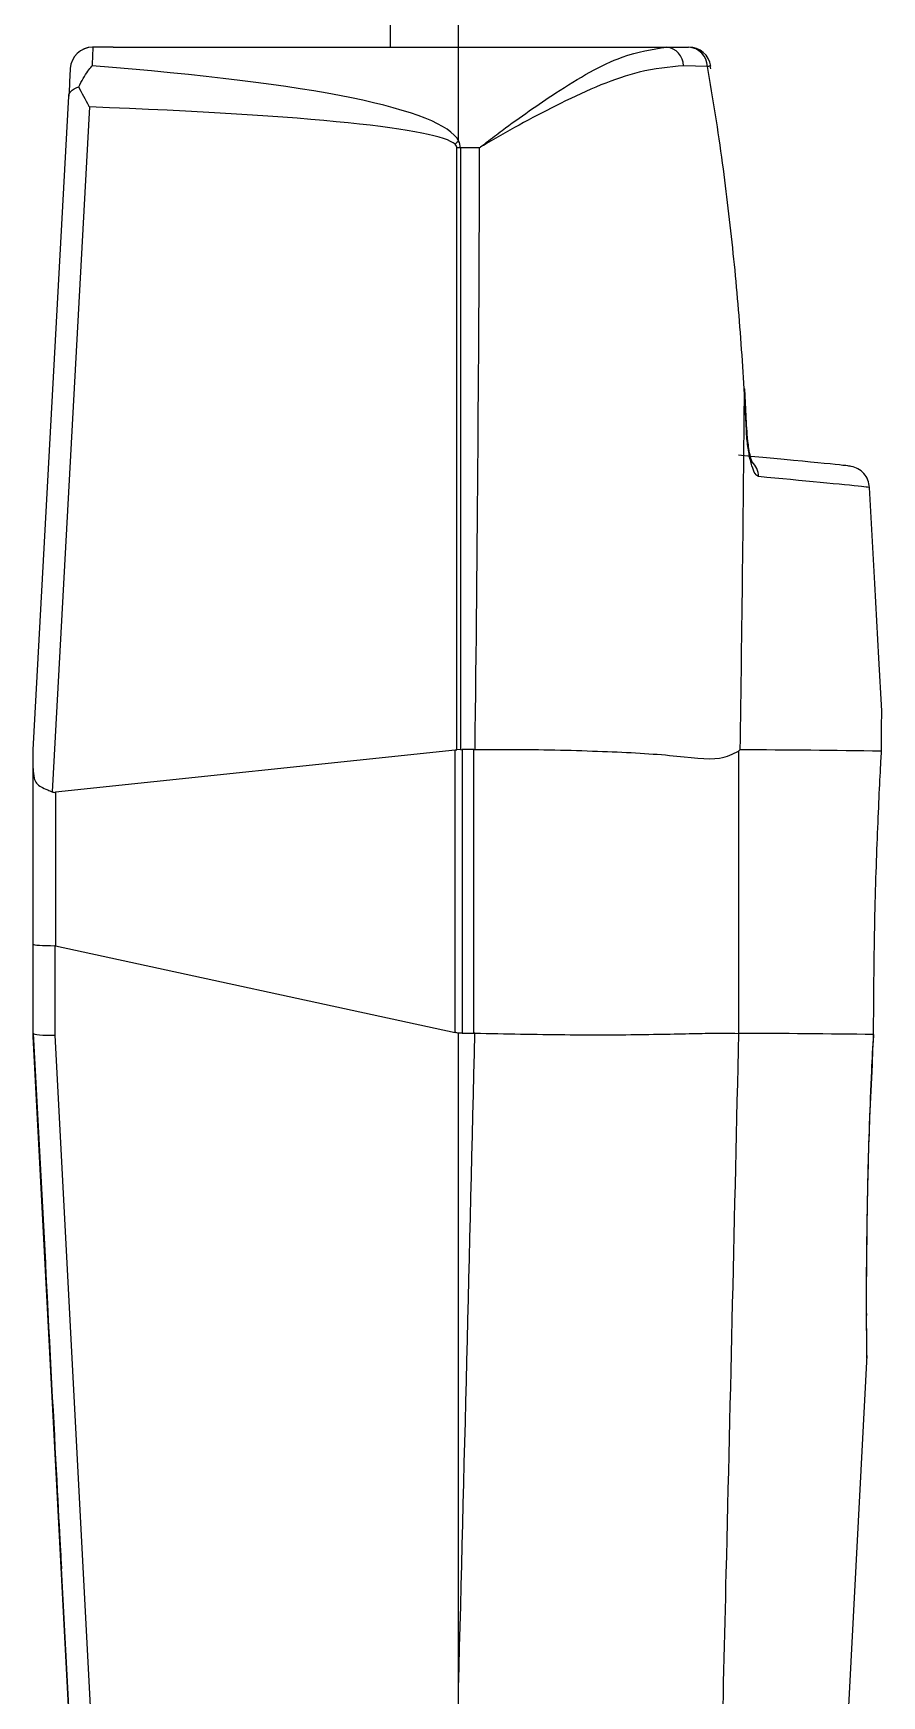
# Model space of a CAD drawing. Extents: x 6 to 134, y 3 to 97.
# Drawn here: x 98.325 to 98.699, y 37.241 to 37.974 of the extents above; entities that cross this region are included whole.
import ezdxf

# ---------------------------------------------------------------- set-up
doc = ezdxf.new("R2010")
doc.units = 0
doc.header["$MEASUREMENT"] = 0
doc.layers.add('OBJECT', color=7, linetype='CONTINUOUS')

msp = doc.modelspace()

# ---------------------------------------------------------------- linework, layer by layer
at = {"layer": 'OBJECT'}
for p, q in [((98.48209, 37.96841), (98.48209, 38.75437)), ((98.51209, 37.96841), (98.51209, 38.75437)), ((98.35982, 37.96841), (98.35088, 37.96833)), ((98.35982, 37.96841), (98.51209, 37.96841)), ((98.51209, 37.96841), (98.6038, 37.96841)), ((98.51209, 37.92704), (98.51209, 37.96841)), ((98.6038, 37.96841), (98.61346, 37.9684)), ((98.62183, 37.95981), (98.61129, 37.96013)), ((98.62333, 37.9588), (98.62306, 37.95999)), ((98.32459, 37.65855), (98.34023, 37.94672)), ((98.34932, 37.94202), (98.33293, 37.63998)), ((98.5113, 37.6585), (98.5113, 37.92401)), ((98.51288, 37.92402), (98.51288, 37.65859)), ((98.52135, 37.92402), (98.51288, 37.92402)), ((98.63894, 37.79947), (98.63798, 37.81762)), ((98.63918, 37.79947), (98.63822, 37.81763)), ((98.63918, 37.79947), (98.63918, 37.79947)), ((98.69327, 37.7742), (98.69328, 37.77418)), ((98.69862, 37.67563), (98.69862, 37.67564)), ((98.32459, 37.65028), (98.32459, 37.65855)), ((98.51052, 37.65841), (98.33433, 37.63976)), ((98.51052, 37.53392), (98.51052, 37.65841)), ((98.51288, 37.65859), (98.5113, 37.6585)), ((98.51366, 37.65858), (98.51366, 37.53358)), ((98.51886, 37.65858), (98.51366, 37.65858)), ((98.51886, 37.53358), (98.51886, 37.65858)), ((98.6361, 37.65846), (98.63544, 37.65796)), ((98.63544, 37.65796), (98.63544, 37.53346)), ((98.32459, 37.57273), (98.32459, 37.65028)), ((98.33433, 37.63976), (98.33433, 37.5721)), ((98.32459, 37.53355), (98.32459, 37.57273)), ((98.33407, 37.57213), (98.33407, 37.53261)), ((98.33433, 37.5721), (98.51052, 37.53392)), ((98.32459, 37.53355), (98.32459, 37.53355)), ((98.34617, 37.12469), (98.32459, 37.53355)), ((98.32459, 37.53341), (98.32459, 37.53355)), ((98.32459, 37.53341), (98.32993, 37.43227)), ((98.32459, 37.53341), (98.32459, 37.53218)), ((98.32459, 37.53218), (98.32459, 37.53203)), ((98.32459, 37.53218), (98.32993, 37.43104)), ((98.32459, 37.53203), (98.32459, 37.53203)), ((98.34617, 37.12329), (98.32459, 37.53203)), ((98.33407, 37.53261), (98.35564, 37.12401)), ((98.51209, 37.24489), (98.51209, 37.53349)), ((98.51366, 37.53358), (98.51886, 37.53358)), ((98.63544, 37.53346), (98.63548, 37.53346)), ((98.69507, 37.53235), (98.6951, 37.53296)), ((98.67815, 37.12382), (98.69218, 37.39135)), ((98.33698, 37.2985), (98.33698, 37.29787)), ((98.337, 37.29734), (98.33698, 37.29787)), ((98.337, 37.29823), (98.337, 37.29734))]:
    msp.add_line(p, q, dxfattribs=at)
at = {"layer": 'OBJECT', "flags": 128}
for points in [[(98.63798, 37.81762), (98.63822, 37.81763), (98.63822, 37.81763)], [(98.63894, 37.79947), (98.63918, 37.79947), (98.63918, 37.79947)], [(98.69862, 37.67564), (98.69736, 37.69892), (98.69558, 37.73178), (98.69328, 37.77418)]]:
    msp.add_lwpolyline(points, dxfattribs=at)
at = {"layer": 'OBJECT'}
for centre, radius, start, end in [((98.35088, 37.95835), 0.01, 90.79021, 176.82049), ((98.35087, 37.95834), 0.00999, 89.95267, 176.85716), ((98.35075, 37.9677), 0.000648, 78.49529, 90.76226), ((98.60273, 37.95993), 0.00855, 1.34882, 82.83627), ((98.61278, 37.95937), 0.00905, 2.80903, 85.68892), ((98.61346, 37.9584), 0.01, 9.25472, 89.88661), ((98.62381, 37.95034), 0.00968, 92.82298, 101.82345), ((98.6014, 37.83304), 0.12967, 133.53209, 134.50175), ((98.51288, 37.80878), 0.11524, 89.9998, 90.78445), ((98.6343, 37.77855), 0.01004, 2.54791, 43.95037), ((98.63209, 33.85334), 3.80512, 89.00014, 89.9396), ((98.61816, 31.79883), 5.73465, 89.232131, 89.82698)]:
    msp.add_arc(centre, radius, start, end, dxfattribs=at)
for centre, major_axis, ratio, start_param, end_param in [((98.34817, 37.90841), (0.00271, 0.06), 0.000057, 0.052768, 0.533417), ((98.33818, 37.90896), (0.00271, 0.05), 0.000068, 0.052769, 0.714601), ((97.94336, 37.90841), (0.56952, 0.01576), 0.101651, 0.04985, 0.771515), ((97.94178, 37.91621), (0.56952, 0.00782), 0.050854, 0.051966, 0.77263), ((97.94178, 37.91621), (0.56952, 0.00782), 0.050854, 6.282487, 6.335151), ((97.94336, 37.90841), (0.56952, 0.01576), 0.101651, 6.280372, 6.333035), ((96.44959, 38.01624), (0, 7.8821), 0.262863, 4.666998, 4.700689), ((96.46066, 37.97811), (2.22372, -0.19455), 0.001244, 0.014071, 0.210308), ((98.51366, 38.10659), (0.00704, 0.44836), 0.267183, 3.174106, 3.180623), ((98.51366, 38.10627), (0, 0.4477), 0.268039, 3.135082, 3.141593), ((98.51886, 38.10627), (0, 0.4477), 0.268039, 3.141593, 3.145797), ((98.33459, 37.67711), (0.00059, 0.03736), 0.267183, 3.033505, 3.174106), ((98.33459, 37.57273), (0.01, 0), 0.059909, 3.141593, 4.660029), ((98.33459, 37.49056), (-0.00054, 0.08157), 0.122419, 6.255818, 6.281998), ((98.33459, 37.53382), (0.01, 0.00026), 0.11918, 3.144803, 4.656885), ((98.51366, 36.55543), (-0.00642, 0.97883), 0.122419, 6.242729, 6.255818), ((98.51366, 36.55611), (0, 0.97747), 0.122766, 0, 0.013091), ((96.44959, 41.55254), (0, 19.07042), 0.111021, 4.484542, 4.500054), ((98.51886, 36.55611), (0, 0.97747), 0.122766, 6.279845, 6.283185), ((98.32987, 37.43312), (-0.00712, 0.13489), 0.000066, 3.142849, 4.706049), ((98.32987, 37.43223), (-0.00712, 0.13489), 0.000066, 1.579649, 3.142849)]:
    msp.add_ellipse(centre, major_axis=major_axis, ratio=ratio, start_param=start_param, end_param=end_param, dxfattribs=at)
for points, knots in [([(98.52135, 37.92402), (98.52146, 37.9241), (98.52249, 37.92491), (98.52582, 37.92748), (98.53697, 37.93596), (98.55738, 37.9503), (98.58276, 37.96511), (98.59745, 37.96742), (98.6038, 37.96841)], [0, 0, 0, 0, 0.00366, 0.034965, 0.112488, 0.381452, 0.732443, 1, 1, 1, 1]), ([(98.34463, 37.95089), (98.34596, 37.95337), (98.34782, 37.95685), (98.34985, 37.95935), (98.35046, 37.96003), (98.3505, 37.96008)], [0, 0, 0, 0, 0.696361, 0.978817, 1, 1, 1, 1]), ([(98.61129, 37.96013), (98.60489, 37.95954), (98.58852, 37.95802), (98.55842, 37.94488), (98.53444, 37.93177), (98.5225, 37.9247), (98.52148, 37.92409), (98.52135, 37.92402)], [0, 0, 0, 0, 0.244744, 0.626729, 0.967928, 0.996144, 1, 1, 1, 1]), ([(98.63798, 37.81762), (98.63757, 37.82428), (98.63632, 37.84424), (98.6334, 37.87746), (98.62941, 37.9111), (98.62545, 37.93854), (98.62303, 37.95272), (98.62183, 37.95981)], [0, 0, 0, 0, 0.139672, 0.419039, 0.698673, 0.849307, 1, 1, 1, 1]), ([(98.34023, 37.94672), (98.34023, 37.94675), (98.34025, 37.9471), (98.34048, 37.94804), (98.34154, 37.94942), (98.34321, 37.9504), (98.34437, 37.9508), (98.34463, 37.95089)], [0, 0, 0, 0, 0.017181, 0.202287, 0.556603, 0.898381, 1, 1, 1, 1]), ([(98.34932, 37.94202), (98.34929, 37.94208), (98.34765, 37.94518), (98.34612, 37.94807), (98.34463, 37.95089)], [0, 0, 0, 0, 0.019973, 1, 1, 1, 1]), ([(98.63798, 37.81762), (98.63772, 37.7911), (98.63721, 37.73804), (98.63647, 37.68499), (98.6361, 37.65846)], [0, 0, 0, 0, 0.4999982, 1, 1, 1, 1]), ([(98.64433, 37.77899), (98.64383, 37.77927), (98.64283, 37.77983), (98.64133, 37.78353), (98.64005, 37.7889), (98.63926, 37.79458), (98.63903, 37.7982), (98.63894, 37.79947)], [0, 0, 0, 0, 0.219062, 0.43802, 0.659218, 0.879999, 1, 1, 1, 1]), ([(98.63963, 37.79459), (98.63954, 37.79526), (98.63932, 37.7968), (98.63927, 37.79851), (98.63924, 37.79948)], [0, 0, 0, 0, 0.433823, 1, 1, 1, 1]), ([(98.64162, 37.78496), (98.64162, 37.78496), (98.64162, 37.78497), (98.64125, 37.78585), (98.64069, 37.78787), (98.64004, 37.7909), (98.63976, 37.79348), (98.63963, 37.79459)], [0, 0, 0, 0, 0.0913354, 0.2529194, 0.4856352, 0.779574, 1, 1, 1, 1]), ([(98.69328, 37.77418), (98.69316, 37.7742), (98.69259, 37.77429), (98.68705, 37.77496), (98.66343, 37.77719), (98.64433, 37.77899)], [0, 0, 0, 0, 0.045653, 0.228294, 1, 1, 1, 1]), ([(98.69327, 37.7742), (98.6931, 37.77532), (98.69276, 37.77755), (98.69088, 37.78045), (98.68829, 37.78252), (98.68589, 37.78341), (98.68451, 37.78358), (98.68416, 37.78362)], [0, 0, 0, 0, 0.235917, 0.471833, 0.707753, 0.925415, 1, 1, 1, 1]), ([(98.69849, 37.65788), (98.69853, 37.66457), (98.69859, 37.67303), (98.69862, 37.67518), (98.69862, 37.67563)], [0, 0, 0, 0, 0.791837, 1, 1, 1, 1]), ([(98.51936, 37.65858), (98.52453, 37.65864), (98.54314, 37.65884), (98.57413, 37.658), (98.60626, 37.65641), (98.62676, 37.65331), (98.633, 37.65665), (98.63544, 37.65796)], [0, 0, 0, 0, 0.097508, 0.351331, 0.599304, 0.843154, 1, 1, 1, 1]), ([(98.69502, 37.53297), (98.69512, 37.54897), (98.69533, 37.58097), (98.69676, 37.62347), (98.69792, 37.64708), (98.69843, 37.65636), (98.69851, 37.65768)], [0, 0, 0, 0, 0.3155681, 0.6311016, 0.9475881, 1, 1, 1, 1]), ([(98.69851, 37.65768), (98.69851, 37.65771), (98.69851, 37.65777), (98.6985, 37.65785), (98.6985, 37.65788), (98.69849, 37.65788), (98.69849, 37.65788)], [0, 0, 0, 0, 0.159851, 0.363921, 0.750554, 1, 1, 1, 1]), ([(98.32459, 37.65028), (98.32462, 37.64876), (98.32466, 37.64619), (98.32585, 37.64364), (98.32793, 37.6421), (98.33049, 37.641), (98.33227, 37.64026), (98.33293, 37.63998)], [0, 0, 0, 0, 0.281503, 0.477149, 0.672463, 0.878462, 1, 1, 1, 1]), ([(98.51926, 37.53357), (98.53274, 37.53329), (98.55969, 37.53274), (98.59532, 37.53287), (98.62272, 37.53364), (98.63128, 37.53352), (98.63544, 37.53346)], [0, 0, 0, 0, 0.253584, 0.507165, 0.760847, 1, 1, 1, 1]), ([(98.63548, 37.53346), (98.63367, 37.45413), (98.63055, 37.31768), (98.62715, 37.18125), (98.62573, 37.12414)], [0, 0, 0, 0, 0.581449, 1, 1, 1, 1]), ([(98.69206, 37.39136), (98.69207, 37.39086), (98.69209, 37.38883), (98.69194, 37.40193), (98.69188, 37.42944), (98.69244, 37.46967), (98.69367, 37.50632), (98.69475, 37.52762), (98.69502, 37.53297)], [0, 0, 0, 0, 0.0700234, 0.2853226, 0.50047, 0.7149359, 0.9283906, 1, 1, 1, 1]), ([(98.69199, 37.42868), (98.69209, 37.43891), (98.69228, 37.45954), (98.69326, 37.49642), (98.69452, 37.52138), (98.69507, 37.53235)], [0, 0, 0, 0, 0.355681, 0.716965, 1, 1, 1, 1]), ([(98.69207, 37.43455), (98.69215, 37.44292), (98.69234, 37.46173), (98.69316, 37.49313), (98.69424, 37.51475), (98.69462, 37.5224)], [0, 0, 0, 0, 0.341558, 0.766914, 1, 1, 1, 1]), ([(98.69198, 37.4091), (98.69194, 37.41442), (98.69188, 37.42107), (98.69204, 37.43229), (98.69207, 37.43455)], [0, 0, 0, 0, 0.798939, 1, 1, 1, 1]), ([(98.69209, 37.39022), (98.69209, 37.39053), (98.69208, 37.39145), (98.692, 37.40323), (98.69184, 37.41731), (98.69199, 37.42846), (98.69199, 37.42868)], [0, 0, 0, 0, 0.205312, 0.600181, 0.991841, 1, 1, 1, 1]), ([(98.503, 36.53834), (98.50311, 36.54403), (98.50365, 36.57246), (98.50584, 36.69188), (98.50984, 36.92169), (98.51128, 37.12879), (98.51209, 37.24489)], [0, 0, 0, 0, 0.024148, 0.120739, 0.507103, 1, 1, 1, 1])]:
    msp.add_open_spline(points, degree=3, knots=knots, dxfattribs=at)

doc.saveas('drawing.dxf')
